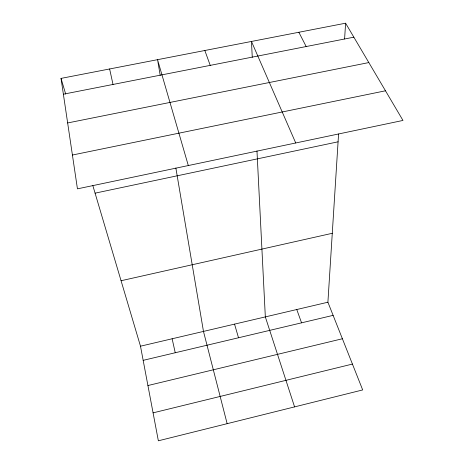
<?xml version="1.0" encoding="UTF-8"?>
<svg xmlns="http://www.w3.org/2000/svg" width="464" height="464" viewBox="0 0 464 464"><rect width="100%" height="100%" fill="white"/><g stroke="black" fill="none" stroke-linecap="round" stroke-linejoin="round"><path stroke-width="0.7" d="M92.841 185.606L140.493 346.196L158.357 440.8L362.686 389.934L327.903 302.215L338.575 133.974M344.601 38.947L345.599 23.2L61.028 78.393L77.442 188.848L402.972 120.437L345.599 23.2M153.085 412.856L352.431 364.072M147.923 385.538L342.391 338.749M143.167 360.342L333.117 315.358M140.493 346.196L327.903 302.215M121.069 280.737L332.276 233.293M95.085 193.157L338.076 141.81M72.419 155.028L385.48 90.793M67.651 122.948L368.828 62.57M63.377 94.198L353.852 37.184M298.857 32.265L306.176 46.545M295.736 142.976L251.465 41.458L252.265 57.327M204.833 50.506L210.227 65.378M296.763 309.523L301.559 322.834M294.582 406.893L265.333 316.9L256.975 150.962M61.028 78.393L65.697 94.128M234.546 324.127L238.508 337.763M188.314 165.549L157.551 59.676L160.208 75.388M227.145 423.678L203.476 331.418L175.862 168.003M172.132 338.772L175.241 352.744M109.626 68.968L113.019 84.454"/></g></svg>
